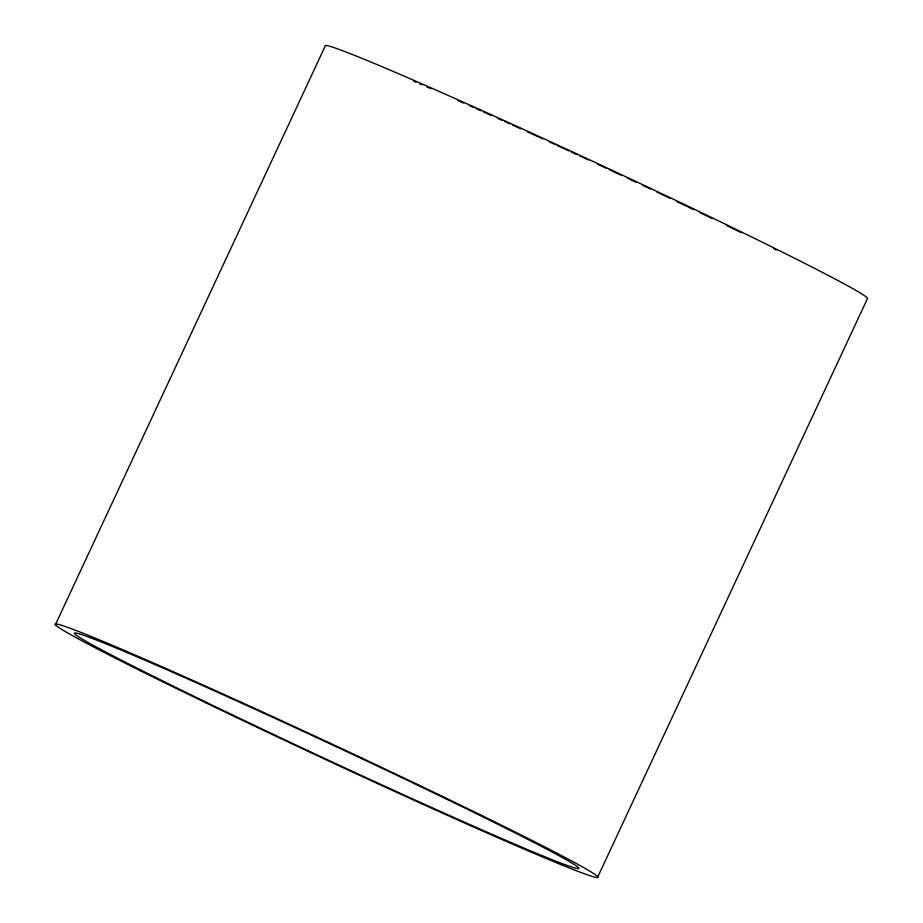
<?xml version="1.0" encoding="UTF-8"?>
<svg xmlns="http://www.w3.org/2000/svg" width="923" height="923" viewBox="0 0 923 923"><rect width="100%" height="100%" fill="white"/><g stroke="black" fill="none" stroke-linecap="round" stroke-linejoin="round"><path stroke-width="1.38" d="M55.392 624.721L325.184 46.15A299.364 8.353 25 0 1 588.089 159.125A299.364 8.353 25 0 1 867.608 298.279L597.816 876.85M413.758 81.212A278.377 7.776 25 0 1 416.088 82.216M419.665 83.762A278.377 7.776 25 0 1 422.099 84.812M427.061 86.97A278.377 7.776 25 0 1 430.879 88.631M457.946 100.538A278.377 7.776 25 0 1 463.611 103.064M469.715 105.787A278.377 7.776 25 0 1 473.453 107.449M475.968 108.568A278.377 7.776 25 0 1 481.045 110.852M483.617 112.006A278.377 7.776 25 0 1 491.428 115.513M498.039 118.502A278.377 7.776 25 0 1 502.043 120.302M504.719 121.513A278.377 7.776 25 0 1 510.107 123.959M512.807 125.182A278.377 7.776 25 0 1 520.941 128.885M527.425 131.839A278.377 7.776 25 0 1 542.782 138.854M549.277 141.842A278.377 7.776 25 0 1 554.515 144.242M557.134 145.453A278.377 7.776 25 0 1 568.972 150.911M571.602 152.133A278.377 7.776 25 0 1 576.875 154.568M579.506 155.791A278.377 7.776 25 0 1 588.678 160.048M597.677 164.236A278.377 7.776 25 0 1 606.734 168.459M609.33 169.67A278.377 7.776 25 0 1 621.006 175.151M627.478 178.185A278.377 7.776 25 0 1 636.489 182.431M642.881 185.442A278.377 7.776 25 0 1 650.461 189.019M656.864 192.053A278.377 7.776 25 0 1 670.086 198.341M676.651 201.468A278.377 7.776 25 0 1 693.485 209.533M699.819 212.578A278.377 7.776 25 0 1 712.187 218.543M726.678 225.558A278.377 7.776 25 0 1 741.215 232.665M773.555 248.645A278.377 7.776 25 0 1 776.37 250.052M140.7 670.894A299.364 8.353 25 0 0 590.72 875.939A299.364 8.353 25 0 0 248.391 705.518A299.364 8.353 25 0 0 140.7 670.894M153.737 676.501A278.377 7.776 25 0 0 572.214 867.17A278.377 7.776 25 0 0 253.871 708.691A278.377 7.776 25 0 0 153.737 676.501"/></g></svg>
